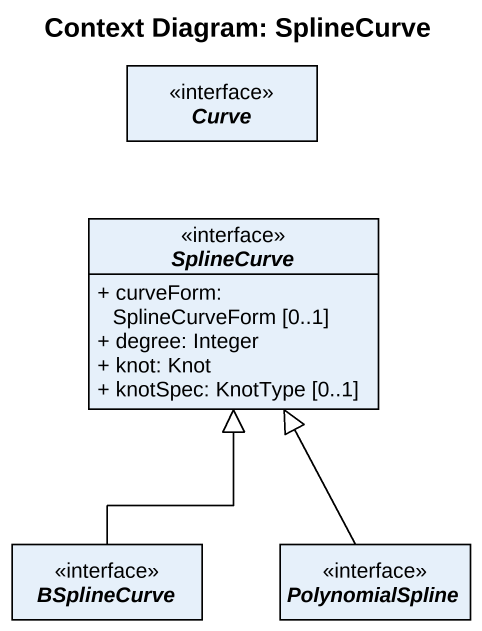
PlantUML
@startuml
title Context Diagram: SplineCurve
hide circle
hide empty members
skinparam classAttributeIconSize 0
interface Curve
interface SplineCurve {
  + curveForm: SplineCurveForm [0..1]
  + degree: Integer
  + knot: Knot
  + knotSpec: KnotType [0..1]
}
interface BSplineCurve
interface PolynomialSpline
BSplineCurve -up-|> SplineCurve
PolynomialSpline -up-|> SplineCurve
@enduml
